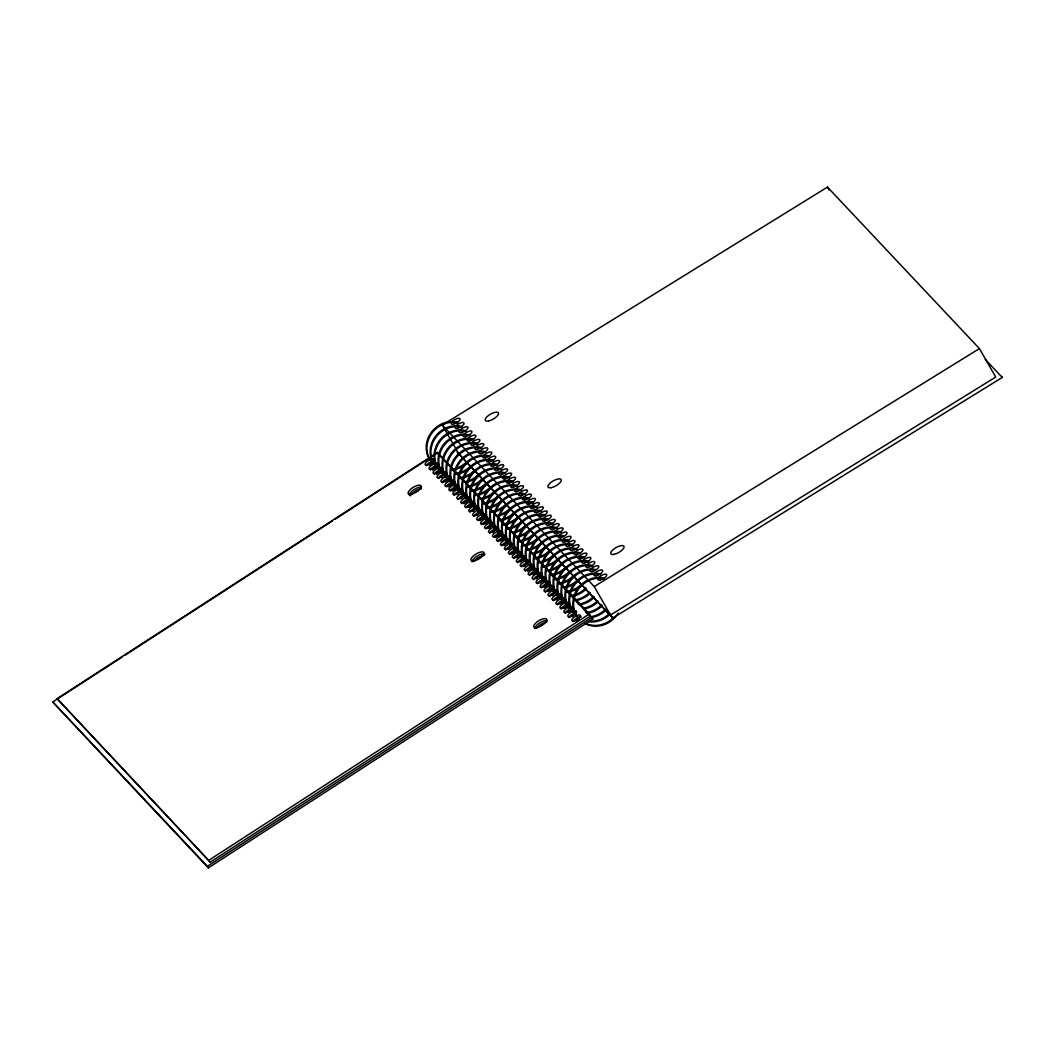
<?xml version="1.0" encoding="UTF-8"?>
<svg xmlns="http://www.w3.org/2000/svg" width="1055" height="1055" viewBox="0 0 1055 1055"><rect width="100%" height="100%" fill="white"/><g stroke="black" fill="none" stroke-linecap="round" stroke-linejoin="round"><path stroke-width="1.5" d="M57.089 698.661L437.429 452.463L589.389 613.957L590.602 615.962L210.262 862.159L57.089 698.661L210.262 862.159M526.445 547.769L592.897 618.969L208.323 867.896L52.75 701.984L121.918 657.212M124.688 655.432L332.18 521.104M334.949 519.324L429.016 458.424M431.785 456.63L437.311 453.057L441.834 457.857M209.048 860.155L589.389 613.957M52.75 701.984L207.36 866.3L591.921 617.373M442.269 425.06L827.463 187.104L979.422 348.598L995.722 377.057L610.529 615.012L594.229 586.567L442.269 425.06L458.569 453.505M594.229 586.567L979.422 348.598M457.237 452.107L612.784 618.045L1002.25 377.439L1001.617 376.411M457.593 452.714L612.784 618.045M985.317 359.452L1002.25 377.439M443.14 459.242L490.417 509.486M493.74 513.02L524.216 545.409M450.696 467.853L454.085 471.453M466.495 484.641L472.139 490.641M482.293 501.428L487.938 507.429M499.226 519.416L504.87 525.416M516.159 537.417L520.669 542.204M534.212 556.605L537.588 560.205M550.011 573.393L553.4 576.993M566.931 591.38L569.199 593.78M577.098 602.181L579.353 604.581M583.863 609.368L587.253 612.968M590.629 616.568L592.897 618.969M611.663 616.239L612.177 617.004M437.429 452.463L438.643 454.454M207.36 866.3L208.323 867.896M827.463 187.104L829.085 189.94M536.547 628.187A7.57 2.835 -31.2 0 1 546.938 622.16M568.065 612.52A5.051 1.886 -31.2 0 1 569.107 611.768M570.254 611.109A5.051 1.886 -31.2 0 1 571.401 610.581M556.17 599.873A5.051 1.886 -31.2 0 1 557.225 599.121M536.349 578.813A5.051 1.886 -31.2 0 1 537.404 578.061M479.959 520.629A5.051 1.886 -31.2 0 1 484.192 517.9M560.139 604.093A5.051 1.886 -31.2 0 1 562.328 602.682M564.095 608.3A5.051 1.886 -31.2 0 1 565.15 607.548M566.284 606.889A5.051 1.886 -31.2 0 1 567.432 606.374M457.066 494.558A5.051 1.886 -31.2 0 1 458.121 493.793M561.181 609.025A5.051 1.886 -31.2 0 1 564.742 605.61A5.051 1.886 -31.2 0 1 569.238 604.344M557.211 604.805A5.051 1.886 -31.2 0 1 560.772 601.39A5.051 1.886 -31.2 0 1 565.282 600.137M572.034 616.727A5.051 1.886 -31.2 0 1 573.076 615.975M537.391 583.745A5.051 1.886 -31.2 0 1 544.71 578.997M458.107 499.477A5.051 1.886 -31.2 0 1 465.426 494.742M553.255 600.598A5.051 1.886 -31.2 0 1 560.574 595.851M505.675 550.037A5.051 1.886 -31.2 0 1 512.994 545.303M513.614 558.464A5.051 1.886 -31.2 0 1 517.174 555.049A5.051 1.886 -31.2 0 1 521.671 553.796M517.57 562.671A5.051 1.886 -31.2 0 1 521.711 558.939A5.051 1.886 -31.2 0 1 526.115 558.266M452.213 491.142A5.051 1.886 -31.2 0 1 455.285 488.927M516.528 557.752A5.051 1.886 -31.2 0 1 519.864 555.814M410.421 495.85A7.57 2.835 -31.2 0 1 421.393 488.755M549.286 596.378A5.051 1.886 -31.2 0 1 552.846 592.963A5.051 1.886 -31.2 0 1 557.343 591.71M541.36 587.952A5.051 1.886 -31.2 0 1 544.921 584.536A5.051 1.886 -31.2 0 1 549.418 583.283M509.644 554.244A5.051 1.886 -31.2 0 1 513.205 550.829A5.051 1.886 -31.2 0 1 517.702 549.576M501.718 545.817A5.051 1.886 -31.2 0 1 509.038 541.083M473.787 561.471A7.57 2.835 -31.2 0 1 484.166 555.457M545.316 592.172A5.051 1.886 -31.2 0 1 548.89 588.756A5.051 1.886 -31.2 0 1 553.387 587.49M477.928 520.55A5.051 1.886 -31.2 0 1 481.489 517.121A5.051 1.886 -31.2 0 1 485.986 515.869M497.749 541.611A5.051 1.886 -31.2 0 1 501.31 538.195A5.051 1.886 -31.2 0 1 505.807 536.942M450.182 491.05A5.051 1.886 -31.2 0 1 453.742 487.634A5.051 1.886 -31.2 0 1 458.239 486.381M495.824 537.483A5.051 1.886 -31.2 0 1 500.044 534.753M520.497 561.959A5.051 1.886 -31.2 0 1 521.539 561.207M429.319 465.057A5.051 1.886 -31.2 0 1 431.508 463.646M575.99 620.947A5.051 1.886 -31.2 0 1 578.18 619.522M521.539 566.891A5.051 1.886 -31.2 0 1 528.858 562.157M565.137 613.232A5.051 1.886 -31.2 0 1 568.711 609.816A5.051 1.886 -31.2 0 1 573.208 608.564M527.54 571.19A5.051 1.886 -31.2 0 1 531.76 568.447M524.454 566.179A5.051 1.886 -31.2 0 1 525.509 565.414M468.961 507.191A5.051 1.886 -31.2 0 1 471.15 505.78M464.108 503.776A5.051 1.886 -31.2 0 1 468.328 501.046M511.675 554.337A5.051 1.886 -31.2 0 1 515.908 551.594M472.917 511.398A5.051 1.886 -31.2 0 1 473.972 510.646M532.379 574.606A5.051 1.886 -31.2 0 1 535.729 572.667M525.496 571.098A5.051 1.886 -31.2 0 1 529.069 567.682A5.051 1.886 -31.2 0 1 533.566 566.429M569.107 617.452A5.051 1.886 -31.2 0 1 576.426 612.704M548.244 591.459A5.051 1.886 -31.2 0 1 549.286 590.695M550.433 590.035A5.051 1.886 -31.2 0 1 551.58 589.521M489.823 533.184A5.051 1.886 -31.2 0 1 497.142 528.45M529.465 575.318A5.051 1.886 -31.2 0 1 533.026 571.902A5.051 1.886 -31.2 0 1 537.523 570.636M573.076 621.659A5.051 1.886 -31.2 0 1 576.637 618.243A5.051 1.886 -31.2 0 1 581.134 616.99M544.275 587.239A5.051 1.886 -31.2 0 1 546.464 585.828M533.434 579.525A5.051 1.886 -31.2 0 1 537.562 575.793A5.051 1.886 -31.2 0 1 541.98 575.12M492.738 532.472A5.051 1.886 -31.2 0 1 493.793 531.72M476.886 515.618A5.051 1.886 -31.2 0 1 477.941 514.866M540.318 583.033A5.051 1.886 -31.2 0 1 541.36 582.268M441.214 477.704A5.051 1.886 -31.2 0 1 442.256 476.939M552.2 595.666A5.051 1.886 -31.2 0 1 553.255 594.915M432.392 470.068A5.051 1.886 -31.2 0 1 436.625 467.339M436.361 474.288A5.051 1.886 -31.2 0 1 439.434 472.073M504.633 545.105A5.051 1.886 -31.2 0 1 505.688 544.354M500.677 540.899A5.051 1.886 -31.2 0 1 504.013 538.96M448.243 486.922A5.051 1.886 -31.2 0 1 452.476 484.192M445.17 481.911A5.051 1.886 -31.2 0 1 447.36 480.5M461.035 498.764A5.051 1.886 -31.2 0 1 462.077 498.013M484.812 524.045A5.051 1.886 -31.2 0 1 488.149 522.106M488.781 528.252A5.051 1.886 -31.2 0 1 489.823 527.5M508.602 549.325A5.051 1.886 -31.2 0 1 509.644 548.56M454.151 495.27A5.051 1.886 -31.2 0 1 461.47 490.522M426.391 465.769A5.051 1.886 -31.2 0 1 429.952 462.354A5.051 1.886 -31.2 0 1 434.462 461.101M446.212 486.843A5.051 1.886 -31.2 0 1 449.773 483.427A5.051 1.886 -31.2 0 1 454.283 482.161M485.854 528.964A5.051 1.886 -31.2 0 1 493.173 524.23M481.898 524.757A5.051 1.886 -31.2 0 1 485.458 521.341A5.051 1.886 -31.2 0 1 489.955 520.089M438.287 478.416A5.051 1.886 -31.2 0 1 445.606 473.669M473.972 516.33A5.051 1.886 -31.2 0 1 481.291 511.596M442.256 482.623A5.051 1.886 -31.2 0 1 445.817 479.207A5.051 1.886 -31.2 0 1 450.314 477.955M472.06 561.88A7.57 2.835 -31.2 0 1 477.559 555.84A7.57 2.835 -31.2 0 1 485.036 554.363M462.077 503.697A5.051 1.886 -31.2 0 1 465.637 500.281A5.051 1.886 -31.2 0 1 470.134 499.015M534.832 628.582A7.57 2.835 -31.2 0 1 539.487 623.07A7.57 2.835 -31.2 0 1 547.07 620.657M466.033 507.903A5.051 1.886 -31.2 0 1 469.594 504.488A5.051 1.886 -31.2 0 1 474.104 503.235M409.3 495.177A7.57 2.835 -31.2 0 1 413.956 489.652A7.57 2.835 -31.2 0 1 421.538 487.252M493.793 537.391A5.051 1.886 -31.2 0 1 497.353 533.975A5.051 1.886 -31.2 0 1 501.85 532.722M434.33 474.196A5.051 1.886 -31.2 0 1 437.891 470.781A5.051 1.886 -31.2 0 1 442.388 469.528M430.361 469.989A5.051 1.886 -31.2 0 1 433.922 466.574A5.051 1.886 -31.2 0 1 438.418 465.308M470.002 512.123A5.051 1.886 -31.2 0 1 477.322 507.376M542.217 541.65A24.964 23.078 -43.3 0 1 528.159 549.193M507.112 542.375A24.964 23.078 -43.3 0 1 505.477 514.049A24.964 23.078 -43.3 0 1 532.445 502.154M542.903 542.375A24.964 23.078 -43.3 0 1 527.263 550.169M507.798 543.101A24.964 23.078 -43.3 0 1 506.176 514.787A24.964 23.078 -43.3 0 1 533.131 502.879M537.087 538.564A24.964 23.078 -43.3 0 1 524.19 544.987M504.185 539.237A24.964 23.078 -43.3 0 1 501.099 510.528A24.964 23.078 -43.3 0 1 528.489 497.934M538.947 538.169A24.964 23.078 -43.3 0 1 523.293 545.949M503.828 538.894A24.964 23.078 -43.3 0 1 502.206 510.567A24.964 23.078 -43.3 0 1 529.175 498.672M546.187 545.87A24.964 23.078 -43.3 0 1 532.116 553.413M511.068 546.582A24.964 23.078 -43.3 0 1 509.446 518.269A24.964 23.078 -43.3 0 1 536.415 506.36M546.872 546.596A24.964 23.078 -43.3 0 1 532.801 554.139M511.754 547.321A24.964 23.078 -43.3 0 1 510.132 518.994A24.964 23.078 -43.3 0 1 537.101 507.099M601.68 604.845A24.964 23.078 -43.3 0 1 586.039 612.625M566.575 605.57A24.964 23.078 -43.3 0 1 564.952 577.256A24.964 23.078 -43.3 0 1 591.908 565.348M602.365 605.583A24.964 23.078 -43.3 0 1 586.725 613.364M567.26 606.295A24.964 23.078 -43.3 0 1 565.638 577.982A24.964 23.078 -43.3 0 1 592.594 566.073M533.118 534.358A24.964 23.078 -43.3 0 1 520.221 540.767M499.173 533.949A24.964 23.078 -43.3 0 1 497.551 505.622A24.964 23.078 -43.3 0 1 524.52 493.727M534.977 533.949A24.964 23.078 -43.3 0 1 519.337 541.743M499.859 534.674A24.964 23.078 -43.3 0 1 498.237 506.36A24.964 23.078 -43.3 0 1 525.205 494.452M573.933 575.357A24.964 23.078 -43.3 0 1 558.293 583.138M538.815 576.083A24.964 23.078 -43.3 0 1 537.193 547.756A24.964 23.078 -43.3 0 1 564.161 535.861M574.619 576.083A24.964 23.078 -43.3 0 1 558.979 583.863M539.501 576.808A24.964 23.078 -43.3 0 1 537.457 549.18A24.964 23.078 -43.3 0 1 563.33 536.309M613.575 617.492A24.964 23.078 -43.3 0 1 585.762 623.492M579.512 619.285A24.964 23.078 -43.3 0 1 576.412 590.576A24.964 23.078 -43.3 0 1 603.803 577.995M618.217 613.061A24.964 23.078 -43.3 0 1 585.09 623.558M579.142 618.942A24.964 23.078 -43.3 0 1 577.52 590.615A24.964 23.078 -43.3 0 1 604.489 578.72M497.446 496.43A24.964 23.078 -43.3 0 1 482.966 503.09M463.501 496.021A24.964 23.078 -43.3 0 1 461.879 467.708A24.964 23.078 -43.3 0 1 488.847 455.813M499.305 496.035A24.964 23.078 -43.3 0 1 483.652 503.815M464.187 496.76A24.964 23.078 -43.3 0 1 462.565 468.446A24.964 23.078 -43.3 0 1 489.533 456.538M469.686 466.943A24.964 23.078 -43.3 0 1 456.802 473.365M435.755 466.534A24.964 23.078 -43.3 0 1 434.132 438.221A24.964 23.078 -43.3 0 1 461.088 426.312M471.545 466.547A24.964 23.078 -43.3 0 1 455.905 474.328M436.44 467.26A24.964 23.078 -43.3 0 1 434.818 438.946A24.964 23.078 -43.3 0 1 461.774 427.051M474.829 470.029A24.964 23.078 -43.3 0 1 460.758 477.572M439.711 470.754A24.964 23.078 -43.3 0 1 438.089 442.427A24.964 23.078 -43.3 0 1 465.057 430.532M475.515 470.754A24.964 23.078 -43.3 0 1 459.875 478.535M440.397 471.48A24.964 23.078 -43.3 0 1 438.775 443.166A24.964 23.078 -43.3 0 1 465.743 431.258M529.148 530.138A24.964 23.078 -43.3 0 1 516.264 536.56M495.217 529.729A24.964 23.078 -43.3 0 1 493.595 501.415A24.964 23.078 -43.3 0 1 520.55 489.52M531.008 529.742A24.964 23.078 -43.3 0 1 516.95 537.285M495.903 530.467A24.964 23.078 -43.3 0 1 494.281 502.14A24.964 23.078 -43.3 0 1 521.236 490.245M564.834 568.052A24.964 23.078 -43.3 0 1 550.354 574.711M530.889 567.656A24.964 23.078 -43.3 0 1 529.267 539.329A24.964 23.078 -43.3 0 1 556.236 527.434M566.693 567.656A24.964 23.078 -43.3 0 1 551.053 575.437M530.599 567.221A24.964 23.078 -43.3 0 1 530.401 539.382A24.964 23.078 -43.3 0 1 556.921 528.159M478.799 474.236A24.964 23.078 -43.3 0 1 464.728 481.792M443.68 474.961A24.964 23.078 -43.3 0 1 442.058 446.647A24.964 23.078 -43.3 0 1 469.013 434.739M479.484 474.974A24.964 23.078 -43.3 0 1 465.413 482.517M444.366 475.686A24.964 23.078 -43.3 0 1 442.744 447.373A24.964 23.078 -43.3 0 1 469.712 435.478M580.685 584.905A24.964 23.078 -43.3 0 1 567.801 591.327M546.754 584.496A24.964 23.078 -43.3 0 1 545.132 556.183A24.964 23.078 -43.3 0 1 572.087 544.288M582.545 584.51A24.964 23.078 -43.3 0 1 566.904 592.29M546.464 584.074A24.964 23.078 -43.3 0 1 546.253 556.236A24.964 23.078 -43.3 0 1 572.773 545.013M489.507 488.003A24.964 23.078 -43.3 0 1 476.623 494.426M455.575 487.595A24.964 23.078 -43.3 0 1 453.953 459.281A24.964 23.078 -43.3 0 1 480.909 447.386M491.366 487.608A24.964 23.078 -43.3 0 1 475.726 495.388M456.261 488.333A24.964 23.078 -43.3 0 1 454.639 460.02A24.964 23.078 -43.3 0 1 481.594 448.111M494.65 491.089A24.964 23.078 -43.3 0 1 480.579 498.633M459.532 491.815A24.964 23.078 -43.3 0 1 457.91 463.501A24.964 23.078 -43.3 0 1 484.878 451.593M495.336 491.828A24.964 23.078 -43.3 0 1 481.265 499.371M460.217 492.54A24.964 23.078 -43.3 0 1 458.595 464.226A24.964 23.078 -43.3 0 1 485.564 452.331M526.366 524.797A24.964 23.078 -43.3 0 1 512.295 532.34M491.248 525.522A24.964 23.078 -43.3 0 1 489.625 497.208A24.964 23.078 -43.3 0 1 516.594 485.3M527.052 525.535A24.964 23.078 -43.3 0 1 512.981 533.078M491.933 526.247A24.964 23.078 -43.3 0 1 490.311 497.934A24.964 23.078 -43.3 0 1 517.28 486.025M552.939 555.418A24.964 23.078 -43.3 0 1 538.472 562.078M520.036 556.091A24.964 23.078 -43.3 0 1 516.95 527.381A24.964 23.078 -43.3 0 1 544.34 514.787M554.798 555.022A24.964 23.078 -43.3 0 1 539.158 562.803M519.68 555.734A24.964 23.078 -43.3 0 1 518.058 527.421A24.964 23.078 -43.3 0 1 545.026 515.526M597.723 600.638A24.964 23.078 -43.3 0 1 583.652 608.181M563.647 602.431A24.964 23.078 -43.3 0 1 560.561 573.735A24.964 23.078 -43.3 0 1 587.952 561.141M597.236 602.497A24.964 23.078 -43.3 0 1 584.338 608.906M563.291 602.089A24.964 23.078 -43.3 0 1 561.669 573.762A24.964 23.078 -43.3 0 1 588.637 561.867M465.73 462.723A24.964 23.078 -43.3 0 1 452.832 469.145M431.785 462.327A24.964 23.078 -43.3 0 1 430.163 434.001A24.964 23.078 -43.3 0 1 457.132 422.106M467.589 462.327A24.964 23.078 -43.3 0 1 451.936 470.108M433.513 464.134A24.964 23.078 -43.3 0 1 430.427 435.425A24.964 23.078 -43.3 0 1 457.817 422.831M593.754 596.418A24.964 23.078 -43.3 0 1 578.114 604.199M559.691 598.225A24.964 23.078 -43.3 0 1 556.592 569.515A24.964 23.078 -43.3 0 1 583.982 556.921M594.44 597.156A24.964 23.078 -43.3 0 1 580.382 604.7M559.321 597.869A24.964 23.078 -43.3 0 1 557.699 569.555A24.964 23.078 -43.3 0 1 584.668 557.66M521.223 521.711A24.964 23.078 -43.3 0 1 508.339 528.133M488.333 522.383A24.964 23.078 -43.3 0 1 485.247 493.674A24.964 23.078 -43.3 0 1 512.625 481.093M523.082 521.315A24.964 23.078 -43.3 0 1 507.442 529.096M487.977 522.04A24.964 23.078 -43.3 0 1 486.355 493.714A24.964 23.078 -43.3 0 1 513.31 481.819M481.581 479.577A24.964 23.078 -43.3 0 1 468.697 485.999M447.637 479.181A24.964 23.078 -43.3 0 1 446.014 450.854A24.964 23.078 -43.3 0 1 472.983 438.959M483.441 479.181A24.964 23.078 -43.3 0 1 467.8 486.962M448.335 479.906A24.964 23.078 -43.3 0 1 446.7 451.593A24.964 23.078 -43.3 0 1 473.669 439.684M517.267 517.504A24.964 23.078 -43.3 0 1 504.369 523.913M483.322 517.095A24.964 23.078 -43.3 0 1 481.7 488.781A24.964 23.078 -43.3 0 1 508.668 476.873M519.126 517.108A24.964 23.078 -43.3 0 1 503.472 524.889M484.008 517.82A24.964 23.078 -43.3 0 1 482.386 489.507A24.964 23.078 -43.3 0 1 509.354 477.599M577.903 579.564A24.964 23.078 -43.3 0 1 562.249 587.358M543.826 581.371A24.964 23.078 -43.3 0 1 540.74 552.662A24.964 23.078 -43.3 0 1 568.131 540.068M578.588 580.303A24.964 23.078 -43.3 0 1 564.517 587.846M543.47 581.015A24.964 23.078 -43.3 0 1 541.848 552.701A24.964 23.078 -43.3 0 1 568.816 540.806M501.402 500.65A24.964 23.078 -43.3 0 1 488.518 507.059M467.457 500.241A24.964 23.078 -43.3 0 1 465.835 471.928A24.964 23.078 -43.3 0 1 492.804 460.02M503.261 500.255A24.964 23.078 -43.3 0 1 487.621 508.035M468.156 500.967A24.964 23.078 -43.3 0 1 466.521 472.653A24.964 23.078 -43.3 0 1 493.489 460.745M513.297 513.284A24.964 23.078 -43.3 0 1 498.83 519.944M479.352 512.875A24.964 23.078 -43.3 0 1 477.73 484.562A24.964 23.078 -43.3 0 1 504.699 472.666M515.157 512.888A24.964 23.078 -43.3 0 1 499.516 520.669M480.038 513.614A24.964 23.078 -43.3 0 1 478.416 485.287A24.964 23.078 -43.3 0 1 505.385 473.392M548.969 551.211A24.964 23.078 -43.3 0 1 534.503 557.858M515.038 550.802A24.964 23.078 -43.3 0 1 513.416 522.476A24.964 23.078 -43.3 0 1 540.371 510.58M550.829 550.802A24.964 23.078 -43.3 0 1 535.188 558.583M514.748 550.367A24.964 23.078 -43.3 0 1 514.55 522.528A24.964 23.078 -43.3 0 1 541.057 511.306M558.082 558.504A24.964 23.078 -43.3 0 1 542.428 566.284M522.964 559.229A24.964 23.078 -43.3 0 1 521.341 530.902A24.964 23.078 -43.3 0 1 548.31 519.007M558.768 559.229A24.964 23.078 -43.3 0 1 543.114 567.01M523.649 559.954A24.964 23.078 -43.3 0 1 521.605 532.327A24.964 23.078 -43.3 0 1 547.466 519.456M562.038 562.711A24.964 23.078 -43.3 0 1 546.398 570.504M526.933 563.436A24.964 23.078 -43.3 0 1 525.298 535.122A24.964 23.078 -43.3 0 1 552.266 523.214M562.724 563.449A24.964 23.078 -43.3 0 1 548.666 570.992M527.619 564.161A24.964 23.078 -43.3 0 1 525.997 535.848A24.964 23.078 -43.3 0 1 552.952 523.953M585.828 587.991A24.964 23.078 -43.3 0 1 570.188 595.772M550.71 588.716A24.964 23.078 -43.3 0 1 549.088 560.403A24.964 23.078 -43.3 0 1 576.056 548.495M586.514 588.73A24.964 23.078 -43.3 0 1 570.874 596.51M551.396 589.442A24.964 23.078 -43.3 0 1 549.774 561.128A24.964 23.078 -43.3 0 1 576.742 549.233M510.501 507.943A24.964 23.078 -43.3 0 1 496.443 515.486M475.396 508.668A24.964 23.078 -43.3 0 1 473.774 480.355A24.964 23.078 -43.3 0 1 500.729 468.446M511.187 508.681A24.964 23.078 -43.3 0 1 497.129 516.225M476.082 509.394A24.964 23.078 -43.3 0 1 474.46 481.08A24.964 23.078 -43.3 0 1 501.415 469.172M589.785 592.211A24.964 23.078 -43.3 0 1 574.144 599.992M554.679 592.923A24.964 23.078 -43.3 0 1 553.057 564.61A24.964 23.078 -43.3 0 1 580.013 552.715M590.484 592.936A24.964 23.078 -43.3 0 1 574.83 600.717M555.365 593.662A24.964 23.078 -43.3 0 1 553.321 566.034A24.964 23.078 -43.3 0 1 579.182 553.163M485.551 483.797A24.964 23.078 -43.3 0 1 472.653 490.206M451.606 483.388A24.964 23.078 -43.3 0 1 449.984 455.074A24.964 23.078 -43.3 0 1 476.952 443.166M487.41 483.401A24.964 23.078 -43.3 0 1 471.756 491.182M452.292 484.113A24.964 23.078 -43.3 0 1 450.67 455.8A24.964 23.078 -43.3 0 1 477.638 443.904M505.371 504.857A24.964 23.078 -43.3 0 1 492.474 511.279M471.427 504.448A24.964 23.078 -43.3 0 1 469.805 476.135A24.964 23.078 -43.3 0 1 496.773 464.24M507.231 504.461A24.964 23.078 -43.3 0 1 491.577 512.242M472.113 505.187A24.964 23.078 -43.3 0 1 470.49 476.86A24.964 23.078 -43.3 0 1 497.459 464.965M568.803 572.272A24.964 23.078 -43.3 0 1 554.323 578.931M534.859 571.863A24.964 23.078 -43.3 0 1 533.237 543.549A24.964 23.078 -43.3 0 1 560.192 531.641M570.663 571.876A24.964 23.078 -43.3 0 1 555.009 579.657M535.544 572.588A24.964 23.078 -43.3 0 1 533.922 544.275A24.964 23.078 -43.3 0 1 560.878 532.379M609.605 613.272A24.964 23.078 -43.3 0 1 589.257 621.158M575.542 615.078A24.964 23.078 -43.3 0 1 572.456 586.369A24.964 23.078 -43.3 0 1 599.833 573.775M610.304 614.01A24.964 23.078 -43.3 0 1 588.387 621.712M575.186 614.722A24.964 23.078 -43.3 0 1 573.564 586.409A24.964 23.078 -43.3 0 1 600.532 574.5M605.649 609.065A24.964 23.078 -43.3 0 1 590.009 616.845M571.573 610.858A24.964 23.078 -43.3 0 1 568.487 582.149A24.964 23.078 -43.3 0 1 595.877 569.568M606.335 609.79A24.964 23.078 -43.3 0 1 590.695 617.571M571.217 610.515A24.964 23.078 -43.3 0 1 569.173 582.888A24.964 23.078 -43.3 0 1 595.046 570.017M510.699 553.506A5.051 1.886 -31.2 0 0 517.174 548.297A5.051 1.886 -31.2 0 0 510.383 549.932A5.051 1.886 -31.2 0 0 510.699 553.506M530.52 574.579A5.051 1.886 -31.2 0 0 536.995 569.37A5.051 1.886 -31.2 0 0 530.203 570.992A5.051 1.886 -31.2 0 0 530.52 574.579M574.131 620.92A5.051 1.886 -31.2 0 0 580.606 615.711A5.051 1.886 -31.2 0 0 573.815 617.346A5.051 1.886 -31.2 0 0 574.131 620.92M526.55 570.359A5.051 1.886 -31.2 0 0 533.039 565.15A5.051 1.886 -31.2 0 0 526.234 566.786A5.051 1.886 -31.2 0 0 526.55 570.359M490.878 532.445A5.051 1.886 -31.2 0 0 497.353 527.236A5.051 1.886 -31.2 0 0 490.562 528.872A5.051 1.886 -31.2 0 0 490.878 532.445M486.909 528.225A5.051 1.886 -31.2 0 0 493.397 523.029A5.051 1.886 -31.2 0 0 486.592 524.652A5.051 1.886 -31.2 0 0 486.909 528.225M451.237 490.311A5.051 1.886 -31.2 0 0 457.712 485.102A5.051 1.886 -31.2 0 0 450.92 486.737A5.051 1.886 -31.2 0 0 451.237 490.311M550.341 595.64A5.051 1.886 -31.2 0 0 556.816 590.431A5.051 1.886 -31.2 0 0 550.024 592.066A5.051 1.886 -31.2 0 0 550.341 595.64M570.162 616.7A5.051 1.886 -31.2 0 0 576.637 611.504A5.051 1.886 -31.2 0 0 569.845 613.126A5.051 1.886 -31.2 0 0 570.162 616.7M538.446 583.006A5.051 1.886 -31.2 0 0 544.921 577.797A5.051 1.886 -31.2 0 0 538.129 579.419A5.051 1.886 -31.2 0 0 538.446 583.006M518.625 561.933A5.051 1.886 -31.2 0 0 525.1 556.724A5.051 1.886 -31.2 0 0 518.308 558.359A5.051 1.886 -31.2 0 0 518.625 561.933M439.342 477.678A5.051 1.886 -31.2 0 0 445.817 472.469A5.051 1.886 -31.2 0 0 439.025 474.091A5.051 1.886 -31.2 0 0 439.342 477.678M463.132 502.945A5.051 1.886 -31.2 0 0 469.607 497.749A5.051 1.886 -31.2 0 0 462.815 499.371A5.051 1.886 -31.2 0 0 463.132 502.945M498.804 540.872A5.051 1.886 -31.2 0 0 505.279 535.663A5.051 1.886 -31.2 0 0 498.488 537.298A5.051 1.886 -31.2 0 0 498.804 540.872M475.027 515.592A5.051 1.886 -31.2 0 0 481.502 510.383A5.051 1.886 -31.2 0 0 474.71 512.018A5.051 1.886 -31.2 0 0 475.027 515.592M514.669 557.726A5.051 1.886 -31.2 0 0 521.144 552.517A5.051 1.886 -31.2 0 0 514.352 554.139A5.051 1.886 -31.2 0 0 514.669 557.726M566.192 612.493A5.051 1.886 -31.2 0 0 572.68 607.284A5.051 1.886 -31.2 0 0 565.876 608.92A5.051 1.886 -31.2 0 0 566.192 612.493M562.236 608.273A5.051 1.886 -31.2 0 0 568.711 603.078A5.051 1.886 -31.2 0 0 561.919 604.7A5.051 1.886 -31.2 0 0 562.236 608.273M435.385 473.458A5.051 1.886 -31.2 0 0 441.86 468.249A5.051 1.886 -31.2 0 0 435.069 469.884A5.051 1.886 -31.2 0 0 435.385 473.458M427.446 465.031A5.051 1.886 -31.2 0 0 433.935 459.822A5.051 1.886 -31.2 0 0 427.13 461.457A5.051 1.886 -31.2 0 0 427.446 465.031M474.407 560.851A7.57 2.835 -31.2 0 0 484.126 553.044A7.57 2.835 -31.2 0 0 473.932 555.484A7.57 2.835 -31.2 0 0 474.407 560.851M506.73 549.299A5.051 1.886 -31.2 0 0 513.218 544.09A5.051 1.886 -31.2 0 0 506.413 545.725A5.051 1.886 -31.2 0 0 506.73 549.299M542.415 587.213A5.051 1.886 -31.2 0 0 548.89 582.004A5.051 1.886 -31.2 0 0 542.099 583.639A5.051 1.886 -31.2 0 0 542.415 587.213M554.31 599.847A5.051 1.886 -31.2 0 0 560.785 594.651A5.051 1.886 -31.2 0 0 553.994 596.273A5.051 1.886 -31.2 0 0 554.31 599.847M494.848 536.652A5.051 1.886 -31.2 0 0 501.323 531.443A5.051 1.886 -31.2 0 0 494.531 533.078A5.051 1.886 -31.2 0 0 494.848 536.652M502.773 545.079A5.051 1.886 -31.2 0 0 509.249 539.87A5.051 1.886 -31.2 0 0 502.457 541.505A5.051 1.886 -31.2 0 0 502.773 545.079M558.266 604.067A5.051 1.886 -31.2 0 0 564.742 598.858A5.051 1.886 -31.2 0 0 557.95 600.493A5.051 1.886 -31.2 0 0 558.266 604.067M522.594 566.153A5.051 1.886 -31.2 0 0 529.069 560.944A5.051 1.886 -31.2 0 0 522.278 562.566A5.051 1.886 -31.2 0 0 522.594 566.153M471.058 511.372A5.051 1.886 -31.2 0 0 477.533 506.176A5.051 1.886 -31.2 0 0 470.741 507.798A5.051 1.886 -31.2 0 0 471.058 511.372M467.088 507.165A5.051 1.886 -31.2 0 0 473.576 501.956A5.051 1.886 -31.2 0 0 466.772 503.591A5.051 1.886 -31.2 0 0 467.088 507.165M546.371 591.42A5.051 1.886 -31.2 0 0 552.86 586.224A5.051 1.886 -31.2 0 0 546.055 587.846A5.051 1.886 -31.2 0 0 546.371 591.42M534.489 578.786A5.051 1.886 -31.2 0 0 540.964 573.577A5.051 1.886 -31.2 0 0 534.173 575.212A5.051 1.886 -31.2 0 0 534.489 578.786M482.953 524.019A5.051 1.886 -31.2 0 0 489.428 518.809A5.051 1.886 -31.2 0 0 482.636 520.445A5.051 1.886 -31.2 0 0 482.953 524.019M478.983 519.799A5.051 1.886 -31.2 0 0 485.458 514.603A5.051 1.886 -31.2 0 0 478.667 516.225A5.051 1.886 -31.2 0 0 478.983 519.799M459.162 498.738A5.051 1.886 -31.2 0 0 465.637 493.529A5.051 1.886 -31.2 0 0 458.846 495.164A5.051 1.886 -31.2 0 0 459.162 498.738M455.206 494.518A5.051 1.886 -31.2 0 0 461.681 489.322A5.051 1.886 -31.2 0 0 454.89 490.944A5.051 1.886 -31.2 0 0 455.206 494.518M447.267 486.104A5.051 1.886 -31.2 0 0 453.755 480.895A5.051 1.886 -31.2 0 0 446.951 482.517A5.051 1.886 -31.2 0 0 447.267 486.104M443.311 481.884A5.051 1.886 -31.2 0 0 449.786 476.675A5.051 1.886 -31.2 0 0 442.995 478.311A5.051 1.886 -31.2 0 0 443.311 481.884M431.416 469.251A5.051 1.886 -31.2 0 0 437.891 464.042A5.051 1.886 -31.2 0 0 431.099 465.664A5.051 1.886 -31.2 0 0 431.416 469.251M537.166 627.554A7.57 2.835 -31.2 0 0 546.886 619.747A7.57 2.835 -31.2 0 0 536.692 622.199A7.57 2.835 -31.2 0 0 537.166 627.554M411.635 494.149A7.57 2.835 -31.2 0 0 421.354 486.329A7.57 2.835 -31.2 0 0 411.16 488.781A7.57 2.835 -31.2 0 0 411.635 494.149M584.338 563.159A5.051 1.886 -29.8 0 0 590.906 558.095A5.051 1.886 -29.8 0 0 584.048 559.625A5.051 1.886 -29.8 0 0 584.338 563.159M576.412 554.732A5.051 1.886 -29.8 0 0 582.98 549.668A5.051 1.886 -29.8 0 0 576.122 551.198A5.051 1.886 -29.8 0 0 576.412 554.732M544.697 521.025A5.051 1.886 -29.8 0 0 551.264 515.974A5.051 1.886 -29.8 0 0 544.406 517.491A5.051 1.886 -29.8 0 0 544.697 521.025M528.845 504.171A5.051 1.886 -29.8 0 0 535.413 499.121A5.051 1.886 -29.8 0 0 528.542 500.637A5.051 1.886 -29.8 0 0 528.845 504.171M548.666 525.232A5.051 1.886 -29.8 0 0 555.233 520.181A5.051 1.886 -29.8 0 0 548.363 521.698A5.051 1.886 -29.8 0 0 548.666 525.232M592.264 571.586A5.051 1.886 -29.8 0 0 598.831 566.522A5.051 1.886 -29.8 0 0 591.974 568.052A5.051 1.886 -29.8 0 0 592.264 571.586M588.308 567.366A5.051 1.886 -29.8 0 0 594.875 562.315A5.051 1.886 -29.8 0 0 588.017 563.832A5.051 1.886 -29.8 0 0 588.308 567.366M568.487 546.305A5.051 1.886 -29.8 0 0 575.054 541.255A5.051 1.886 -29.8 0 0 568.183 542.771A5.051 1.886 -29.8 0 0 568.487 546.305M501.085 474.684A5.051 1.886 -29.8 0 0 507.653 469.62A5.051 1.886 -29.8 0 0 500.795 471.137A5.051 1.886 -29.8 0 0 501.085 474.684M524.876 499.951A5.051 1.886 -29.8 0 0 531.443 494.901A5.051 1.886 -29.8 0 0 524.586 496.417A5.051 1.886 -29.8 0 0 524.876 499.951M520.906 495.745A5.051 1.886 -29.8 0 0 527.474 490.694A5.051 1.886 -29.8 0 0 520.616 492.21A5.051 1.886 -29.8 0 0 520.906 495.745M572.443 550.512A5.051 1.886 -29.8 0 0 579.01 545.461A5.051 1.886 -29.8 0 0 572.153 546.978A5.051 1.886 -29.8 0 0 572.443 550.512M516.95 491.525A5.051 1.886 -29.8 0 0 523.517 486.474A5.051 1.886 -29.8 0 0 516.66 487.99A5.051 1.886 -29.8 0 0 516.95 491.525M532.801 508.378A5.051 1.886 -29.8 0 0 539.369 503.327A5.051 1.886 -29.8 0 0 532.511 504.844A5.051 1.886 -29.8 0 0 532.801 508.378M536.771 512.598A5.051 1.886 -29.8 0 0 543.338 507.547A5.051 1.886 -29.8 0 0 536.481 509.064A5.051 1.886 -29.8 0 0 536.771 512.598M540.727 516.805A5.051 1.886 -29.8 0 0 547.294 511.754A5.051 1.886 -29.8 0 0 540.437 513.271A5.051 1.886 -29.8 0 0 540.727 516.805M564.517 542.085A5.051 1.886 -29.8 0 0 571.085 537.035A5.051 1.886 -29.8 0 0 564.227 538.551A5.051 1.886 -29.8 0 0 564.517 542.085M580.369 558.939A5.051 1.886 -29.8 0 0 586.949 553.888A5.051 1.886 -29.8 0 0 580.079 555.405A5.051 1.886 -29.8 0 0 580.369 558.939M560.548 537.879A5.051 1.886 -29.8 0 0 567.115 532.828A5.051 1.886 -29.8 0 0 560.258 534.344A5.051 1.886 -29.8 0 0 560.548 537.879M485.234 457.83A5.051 1.886 -29.8 0 0 491.801 452.766A5.051 1.886 -29.8 0 0 484.944 454.296A5.051 1.886 -29.8 0 0 485.234 457.83M596.233 575.793A5.051 1.886 -29.8 0 0 602.801 570.742A5.051 1.886 -29.8 0 0 595.943 572.258A5.051 1.886 -29.8 0 0 596.233 575.793M552.622 529.452A5.051 1.886 -29.8 0 0 559.19 524.401A5.051 1.886 -29.8 0 0 552.332 525.918A5.051 1.886 -29.8 0 0 552.622 529.452M556.592 533.659A5.051 1.886 -29.8 0 0 563.159 528.608A5.051 1.886 -29.8 0 0 556.302 530.124A5.051 1.886 -29.8 0 0 556.592 533.659M600.19 580.013A5.051 1.886 -29.8 0 0 606.77 574.949A5.051 1.886 -29.8 0 0 599.899 576.465A5.051 1.886 -29.8 0 0 600.19 580.013M497.129 470.464A5.051 1.886 -29.8 0 0 503.697 465.413A5.051 1.886 -29.8 0 0 496.839 466.93A5.051 1.886 -29.8 0 0 497.129 470.464M551.488 487.634A7.57 2.822 -29.8 0 0 561.339 480.051A7.57 2.822 -29.8 0 0 551.053 482.333A7.57 2.822 -29.8 0 0 551.488 487.634M512.981 487.318A5.051 1.886 -29.8 0 0 519.548 482.267A5.051 1.886 -29.8 0 0 512.69 483.783A5.051 1.886 -29.8 0 0 512.981 487.318M493.16 466.257A5.051 1.886 -29.8 0 0 499.727 461.193A5.051 1.886 -29.8 0 0 492.87 462.723A5.051 1.886 -29.8 0 0 493.16 466.257M489.204 462.037A5.051 1.886 -29.8 0 0 495.771 456.986A5.051 1.886 -29.8 0 0 488.9 458.503A5.051 1.886 -29.8 0 0 489.204 462.037M477.308 449.404A5.051 1.886 -29.8 0 0 483.876 444.353A5.051 1.886 -29.8 0 0 477.018 445.869A5.051 1.886 -29.8 0 0 477.308 449.404M481.265 453.61A5.051 1.886 -29.8 0 0 487.832 448.56A5.051 1.886 -29.8 0 0 480.975 450.076A5.051 1.886 -29.8 0 0 481.265 453.61M509.024 483.111A5.051 1.886 -29.8 0 0 515.592 478.047A5.051 1.886 -29.8 0 0 508.721 479.563A5.051 1.886 -29.8 0 0 509.024 483.111M457.488 428.33A5.051 1.886 -29.8 0 0 464.055 423.279A5.051 1.886 -29.8 0 0 457.197 424.796A5.051 1.886 -29.8 0 0 457.488 428.33M614.261 554.337A7.57 2.822 -29.8 0 0 624.112 546.754A7.57 2.822 -29.8 0 0 613.825 549.035A7.57 2.822 -29.8 0 0 614.261 554.337M453.518 424.123A5.051 1.886 -29.8 0 0 460.086 419.072A5.051 1.886 -29.8 0 0 453.228 420.589A5.051 1.886 -29.8 0 0 453.518 424.123M461.444 432.55A5.051 1.886 -29.8 0 0 468.011 427.499A5.051 1.886 -29.8 0 0 461.154 429.016A5.051 1.886 -29.8 0 0 461.444 432.55M469.383 440.977A5.051 1.886 -29.8 0 0 475.95 435.926A5.051 1.886 -29.8 0 0 469.079 437.443A5.051 1.886 -29.8 0 0 469.383 440.977M465.413 436.757A5.051 1.886 -29.8 0 0 471.981 431.706A5.051 1.886 -29.8 0 0 465.123 433.223A5.051 1.886 -29.8 0 0 465.413 436.757M505.055 478.891A5.051 1.886 -29.8 0 0 511.622 473.84A5.051 1.886 -29.8 0 0 504.765 475.357A5.051 1.886 -29.8 0 0 505.055 478.891M473.339 445.184A5.051 1.886 -29.8 0 0 479.906 440.133A5.051 1.886 -29.8 0 0 473.049 441.649A5.051 1.886 -29.8 0 0 473.339 445.184M488.729 420.919A7.57 2.822 -29.8 0 0 498.58 413.349A7.57 2.822 -29.8 0 0 488.28 415.617A7.57 2.822 -29.8 0 0 488.729 420.919"/></g></svg>
